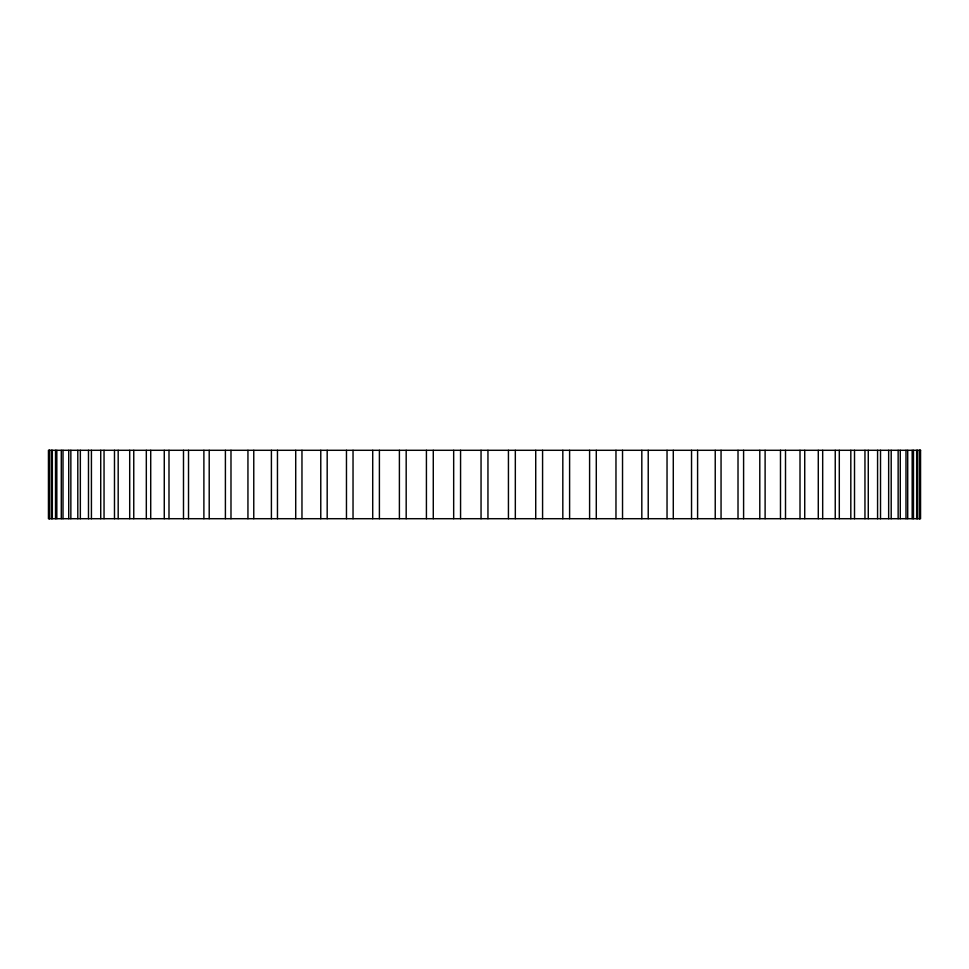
<?xml version="1.0" encoding="UTF-8"?>
<svg xmlns="http://www.w3.org/2000/svg" width="969" height="969" viewBox="0 0 969 969"><rect width="100%" height="100%" fill="white"/><g stroke="black" fill="none" stroke-linecap="round" stroke-linejoin="round"><path stroke-width="1.45" d="M919.908 450.294L919.908 518.706M919.472 450.294L919.472 518.706M917.546 450.294L917.546 518.706M916.674 450.294L916.674 518.706M913.476 450.294L913.476 518.706M912.18 450.294L912.18 518.706M907.711 450.294L907.711 518.706M905.991 450.294L905.991 518.706M900.274 450.294L900.274 518.706M898.142 450.294L898.142 518.706M891.201 450.294L891.201 518.706M888.658 450.294L888.658 518.706M880.518 450.294L880.518 518.706M877.575 450.294L877.575 518.706M868.272 450.294L868.272 518.706M864.954 450.294L864.954 518.706M854.513 450.294L854.513 518.706M850.818 450.294L850.818 518.706M839.299 450.294L839.299 518.706M835.242 450.294L835.242 518.706M822.681 450.294L822.681 518.706M818.284 450.294L818.284 518.706M804.73 450.294L804.73 518.706M800.006 450.294L800.006 518.706M785.508 450.294L785.508 518.706M780.481 450.294L780.481 518.706M765.11 450.294L765.11 518.706M759.793 450.294L759.793 518.706M743.598 450.294L743.598 518.706M738.015 450.294L738.015 518.706M721.057 450.294L721.057 518.706M715.231 450.294L715.231 518.706M697.595 450.294L697.595 518.706M691.539 450.294L691.539 518.706M673.285 450.294L673.285 518.706M667.035 450.294L667.035 518.706M648.225 450.294L648.225 518.706M641.817 450.294L641.817 518.706M622.534 450.294L622.534 518.706M615.969 450.294L615.969 518.706M596.286 450.294L596.286 518.706M589.6 450.294L589.6 518.706M569.602 450.294L569.602 518.706M562.819 450.294L562.819 518.706M542.579 450.294L542.579 518.706M535.724 450.294L535.724 518.706M515.326 450.294L515.326 518.706M508.434 450.294L508.434 518.706M487.952 450.294L487.952 518.706M481.048 450.294L481.048 518.706M460.566 450.294L460.566 518.706M453.674 450.294L453.674 518.706M433.276 450.294L433.276 518.706M426.421 450.294L426.421 518.706M406.181 450.294L406.181 518.706M399.398 450.294L399.398 518.706M379.4 450.294L379.4 518.706M372.714 450.294L372.714 518.706M353.031 450.294L353.031 518.706M346.466 450.294L346.466 518.706M327.183 450.294L327.183 518.706M320.775 450.294L320.775 518.706M301.965 450.294L301.965 518.706M295.715 450.294L295.715 518.706M277.461 450.294L277.461 518.706M271.405 450.294L271.405 518.706M253.769 450.294L253.769 518.706M247.943 450.294L247.943 518.706M230.985 450.294L230.985 518.706M225.402 450.294L225.402 518.706M209.207 450.294L209.207 518.706M203.89 450.294L203.89 518.706M188.519 450.294L188.519 518.706M183.492 450.294L183.492 518.706M168.994 450.294L168.994 518.706M164.27 450.294L164.27 518.706M150.716 450.294L150.716 518.706M146.319 450.294L146.319 518.706M133.758 450.294L133.758 518.706M129.701 450.294L129.701 518.706M118.182 450.294L118.182 518.706M114.487 450.294L114.487 518.706M104.046 450.294L104.046 518.706M100.728 450.294L100.728 518.706M91.425 450.294L91.425 518.706M88.482 450.294L88.482 518.706M80.342 450.294L80.342 518.706M77.799 450.294L77.799 518.706M70.858 450.294L70.858 518.706M68.726 450.294L68.726 518.706M63.009 450.294L63.009 518.706M61.289 450.294L61.289 518.706M56.82 450.294L56.82 518.706M55.524 450.294L55.524 518.706M52.326 450.294L52.326 518.706M51.454 450.294L51.454 518.706M49.528 450.294L49.528 518.706M49.092 450.294L49.092 518.706M920.55 450.294L48.45 450.294L48.45 518.706L920.55 518.706L920.55 450.294"/></g></svg>
